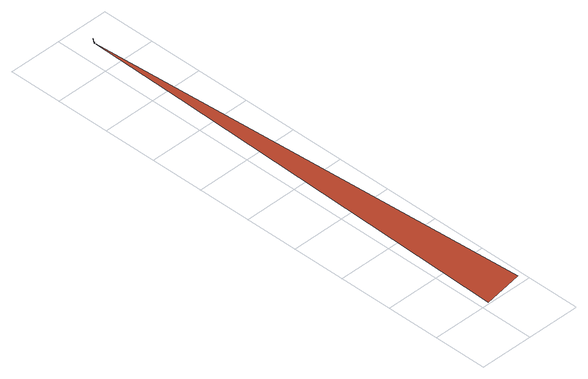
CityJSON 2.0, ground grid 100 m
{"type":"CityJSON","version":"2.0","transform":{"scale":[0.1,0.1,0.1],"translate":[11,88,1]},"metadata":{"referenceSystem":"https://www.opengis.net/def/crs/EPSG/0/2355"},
"CityObjects":{
"building1":{"type":"Building","attributes":{"buildingLDenMin":1},"children":["building1-1"]},
"building1-1":{"type":"BuildingPart","attributes":{"measuredHeight":22.3,"roofType":"gable","residential":true,"nr_doors":3},"address":[{"Country":"Canada","Locality":"Chibougamau","ThoroughfareNumber":"1","ThoroughfareName":"rue de la Patate","Postcode":"H0H 0H0"}],"parents":["building1"],"geometry":[{"type":"MultiSurface","lod":"2.1","boundaries":[[[0,1,2,3]]],"semantics":{"surfaces":[{"type":"RoofSurface","surfaceAttribute":true}],"values":[0]}}]},
"tree1":{"type":"SolitaryVegetationObject","geometry":[{"type":"MultiSurface","lod":"2.1","boundaries":[[[4,5,6,7]]]}]}
},
"vertices":[
[910,150,0],[120,0,40],[140,6560,210],[0,8220,420],
[0,8230,420],[42,8304,444],[0,8240,420],[20,8240,420]
]}
